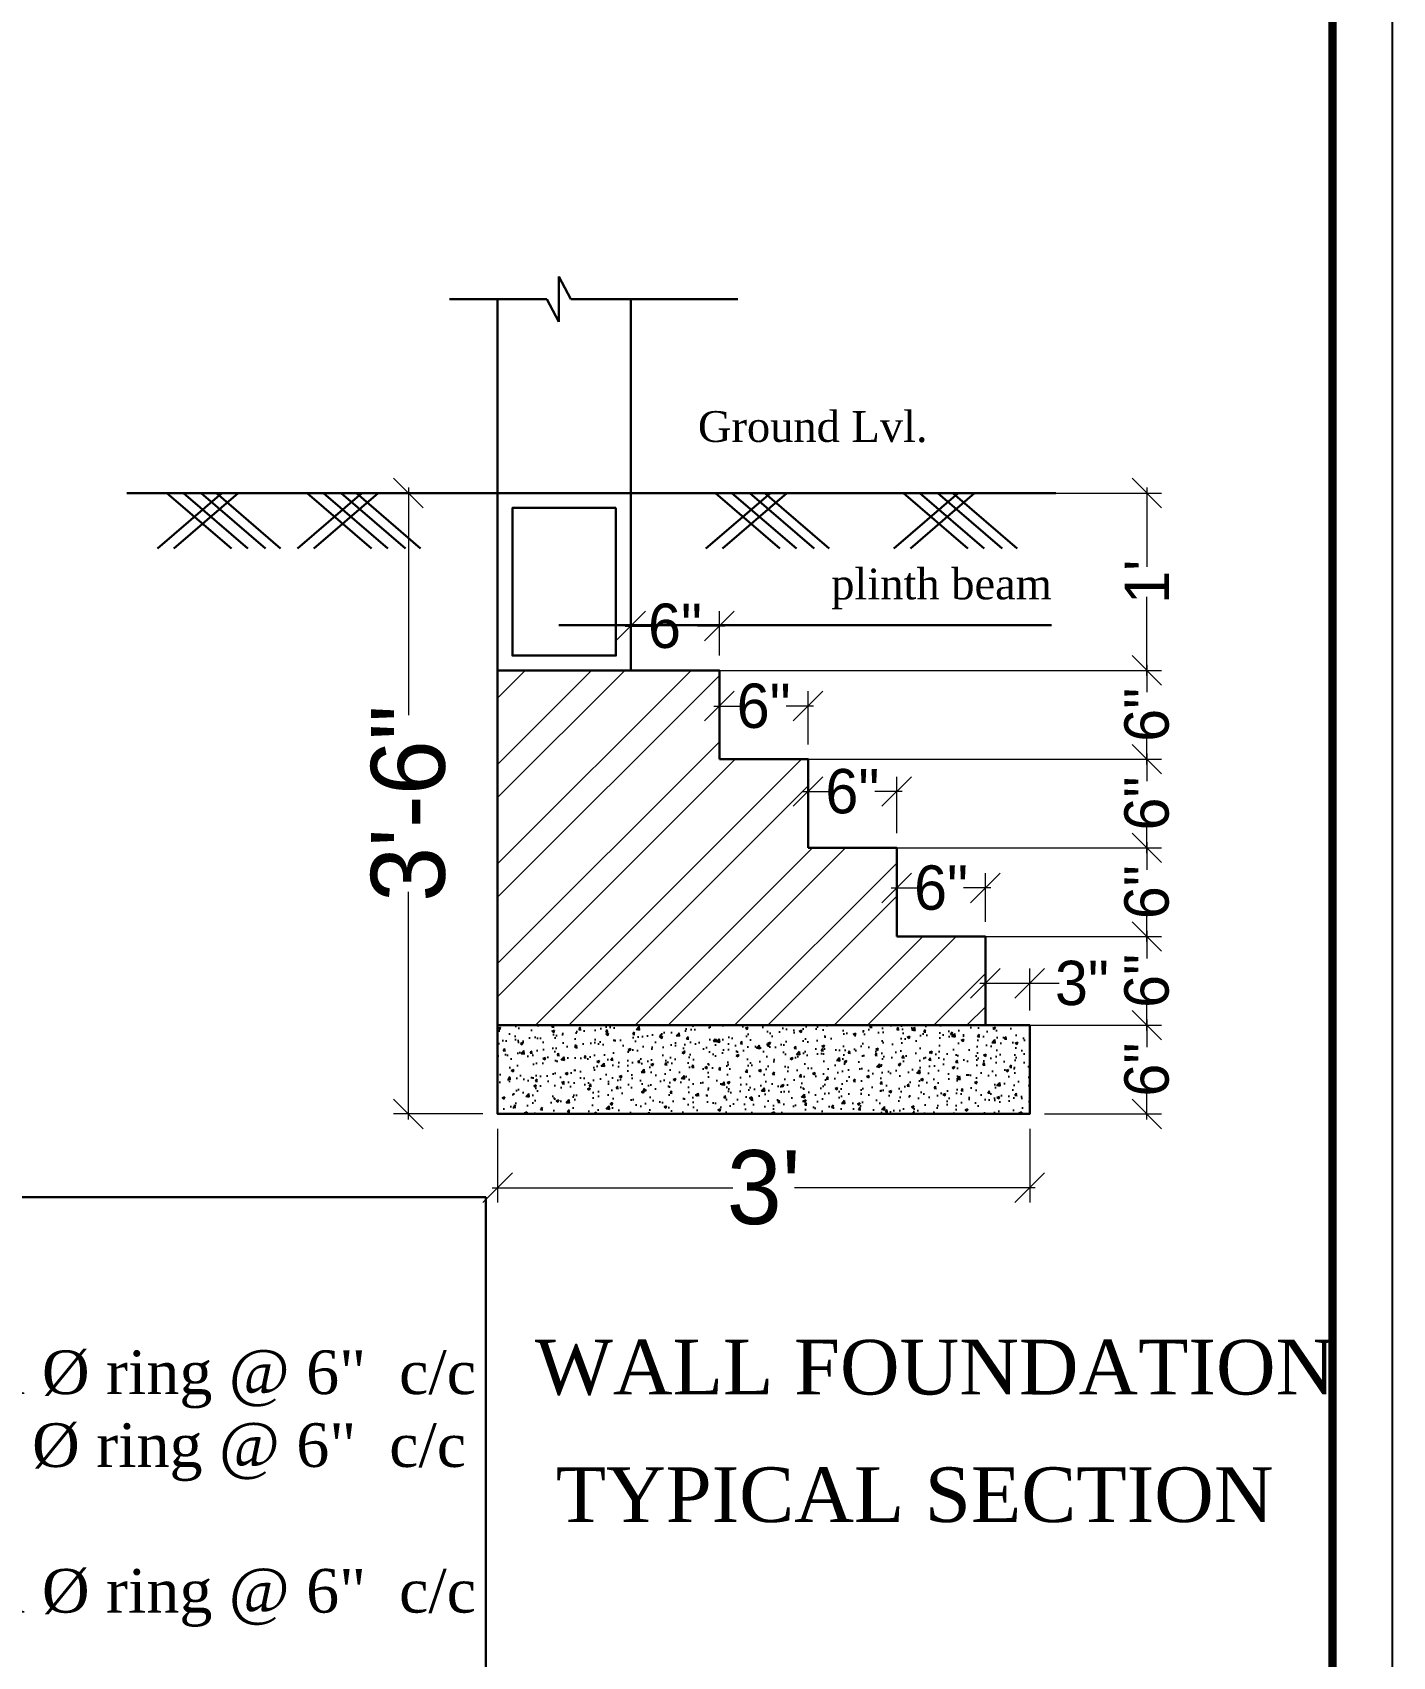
# Model space of a CAD drawing. Header units: millimetres. Extents: x -6808 to 215771, y -89660 to -16303.
# Drawn here: x 97409.9 to 97778, y -51903.6 to -51464.2 of the extents above; entities that cross this region are included whole.
import ezdxf

# ---------------------------------------------------------------- set-up
doc = ezdxf.new("R2010")
doc.units = ezdxf.units.MM
doc.header["$PDMODE"] = 35
doc.layers.get('0').update_dxf_attribs({"color": 8})
for name, color, linetype, lineweight in [('Beams', 6, 'Continuous', 30), ('COL. FOUN', 6, 'Continuous', 30), ('WALL FOOTING', 6, 'Continuous', 30)]:
    doc.layers.add(name, color=color, linetype=linetype, lineweight=lineweight)
doc.layers.add('FORMAT', color=7, linetype='Continuous')
doc.styles.add('SAJ', font='eurr____.ttf')
doc.styles.get("Standard").update_dxf_attribs({"font": 'times.ttf'})
doc.dimstyles.new('SAJ', dxfattribs={"dimtxt": 5, "dimasz": 2, "dimexe": 1, "dimexo": 1, "dimgap": 0.09375, "dimtad": 0, "dimdec": 1, "dimzin": 0, "dimdsep": 46, "dimlunit": 4, "dimtxsty": 'SAJ', "dimblk": 'OBLIQUE', "dimcen": 0.125, "dimdle": 0.375, "dimadec": 0, "dimazin": 0, "dimtfac": 1, "dimtdec": 1, "dimtofl": 0, "dimtmove": 0, "dimatfit": 3, "dimldrblk": 'OBLIQUE', "dimfxl": 1, "dimtolj": 1, "dimtzin": 0, "dimlwd": 5, "dimlwe": 5, "dimarcsym": 1})

# ---------------------------------------------------------------- blocks, each defined once
blk = doc.blocks.new('_Oblique')
at = {"color": 0, "linetype": 'ByBlock', "lineweight": -2}
blk.add_line((-0.5, -0.5), (0.5, 0.5), dxfattribs=at)
blk = doc.blocks.new('*D453')
at = {"layer": 'Defpoints', "color": 0, "transparency": 16777216}
for p in [(84694.51, -47846.71), (84694.51, -47852.71), (84702.43, -47852.71)]:
    blk.add_point(p, dxfattribs=at)
at = {"layer": 'WALL FOOTING', "color": 0, "lineweight": 5, "transparency": 16777216}
for p, q in [((84695.51, -47846.71), (84703.43, -47846.71)), ((84702.43, -47846.33), (84702.43, -47848.19)), ((84702.43, -47853.08), (84702.43, -47851.23)), ((84695.51, -47852.71), (84703.43, -47852.71))]:
    blk.add_line(p, q, dxfattribs=at)
at = {"layer": 'WALL FOOTING', "color": 0, "lineweight": 5, "transparency": 16777216, "xscale": 2, "yscale": 2, "zscale": 2}
for p, rotation in [((84702.43, -47846.71), 90), ((84702.43, -47852.71), 270)]:
    blk.add_blockref('_Oblique', p, dxfattribs=dict(at, rotation=rotation))
at = {"layer": 'WALL FOOTING', "color": 0, "lineweight": 18, "transparency": 16777216, "insert": (84702.43, -47849.71), "char_height": 5, "attachment_point": 5, "rotation": 90, "style": 'SAJ'}
blk.add_mtext('\\A1;{\\H0.6x;6"}', dxfattribs=at)
blk = doc.blocks.new('*D454')
at = {"layer": 'Defpoints', "color": 0, "transparency": 16777216}
for p in [(84691.51, -47840.71), (84691.51, -47846.71), (84702.43, -47846.71)]:
    blk.add_point(p, dxfattribs=at)
at = {"layer": 'WALL FOOTING', "color": 0, "lineweight": 5, "transparency": 16777216}
for p, q in [((84702.43, -47840.33), (84702.43, -47842.19)), ((84692.51, -47840.71), (84703.43, -47840.71)), ((84702.43, -47847.08), (84702.43, -47845.23)), ((84692.51, -47846.71), (84703.43, -47846.71))]:
    blk.add_line(p, q, dxfattribs=at)
at = {"layer": 'WALL FOOTING', "color": 0, "lineweight": 5, "transparency": 16777216, "xscale": 2, "yscale": 2, "zscale": 2}
for p, rotation in [((84702.43, -47840.71), 90), ((84702.43, -47846.71), 270)]:
    blk.add_blockref('_Oblique', p, dxfattribs=dict(at, rotation=rotation))
at = {"layer": 'WALL FOOTING', "color": 0, "lineweight": 18, "transparency": 16777216, "insert": (84702.43, -47843.71), "char_height": 5, "attachment_point": 5, "rotation": 90, "style": 'SAJ'}
blk.add_mtext('\\A1;{\\H0.6x;6"}', dxfattribs=at)
blk = doc.blocks.new('*D455')
at = {"layer": 'Defpoints', "color": 0, "transparency": 16777216}
for p in [(84685.51, -47834.71), (84685.51, -47840.71), (84702.43, -47840.71)]:
    blk.add_point(p, dxfattribs=at)
at = {"layer": 'WALL FOOTING', "color": 0, "lineweight": 5, "transparency": 16777216}
for p, q in [((84686.51, -47834.71), (84703.43, -47834.71)), ((84702.43, -47834.33), (84702.43, -47836.19)), ((84702.43, -47841.08), (84702.43, -47839.23)), ((84686.51, -47840.71), (84703.43, -47840.71))]:
    blk.add_line(p, q, dxfattribs=at)
at = {"layer": 'WALL FOOTING', "color": 0, "lineweight": 5, "transparency": 16777216, "xscale": 2, "yscale": 2, "zscale": 2}
for p, rotation in [((84702.43, -47834.71), 90), ((84702.43, -47840.71), 270)]:
    blk.add_blockref('_Oblique', p, dxfattribs=dict(at, rotation=rotation))
at = {"layer": 'WALL FOOTING', "color": 0, "lineweight": 18, "transparency": 16777216, "insert": (84702.43, -47837.71), "char_height": 5, "attachment_point": 5, "rotation": 90, "style": 'SAJ'}
blk.add_mtext('\\A1;{\\H0.6x;6"}', dxfattribs=at)
blk = doc.blocks.new('*D456')
at = {"layer": 'Defpoints', "color": 0, "transparency": 16777216}
for p in [(84679.51, -47828.71), (84679.51, -47834.71), (84702.43, -47834.71)]:
    blk.add_point(p, dxfattribs=at)
at = {"layer": 'WALL FOOTING', "color": 0, "lineweight": 5, "transparency": 16777216}
for p, q in [((84680.51, -47828.71), (84703.43, -47828.71)), ((84702.43, -47828.33), (84702.43, -47830.19)), ((84702.43, -47835.08), (84702.43, -47833.23)), ((84680.51, -47834.71), (84703.43, -47834.71))]:
    blk.add_line(p, q, dxfattribs=at)
at = {"layer": 'WALL FOOTING', "color": 0, "lineweight": 5, "transparency": 16777216, "xscale": 2, "yscale": 2, "zscale": 2}
for p, rotation in [((84702.43, -47828.71), 90), ((84702.43, -47834.71), 270)]:
    blk.add_blockref('_Oblique', p, dxfattribs=dict(at, rotation=rotation))
at = {"layer": 'WALL FOOTING', "color": 0, "lineweight": 18, "transparency": 16777216, "insert": (84702.43, -47831.71), "char_height": 5, "attachment_point": 5, "rotation": 90, "style": 'SAJ'}
blk.add_mtext('\\A1;{\\H0.6x;6"}', dxfattribs=at)
blk = doc.blocks.new('*D457')
at = {"layer": 'Defpoints', "color": 0, "transparency": 16777216}
for p in [(84673.51, -47822.71), (84673.51, -47828.71), (84702.43, -47828.71)]:
    blk.add_point(p, dxfattribs=at)
at = {"layer": 'WALL FOOTING', "color": 0, "lineweight": 5, "transparency": 16777216}
for p, q in [((84674.51, -47822.71), (84703.43, -47822.71)), ((84702.43, -47822.33), (84702.43, -47824.19)), ((84702.43, -47829.08), (84702.43, -47827.23)), ((84674.51, -47828.71), (84703.43, -47828.71))]:
    blk.add_line(p, q, dxfattribs=at)
at = {"layer": 'WALL FOOTING', "color": 0, "lineweight": 5, "transparency": 16777216, "xscale": 2, "yscale": 2, "zscale": 2}
for p, rotation in [((84702.43, -47822.71), 90), ((84702.43, -47828.71), 270)]:
    blk.add_blockref('_Oblique', p, dxfattribs=dict(at, rotation=rotation))
at = {"layer": 'WALL FOOTING', "color": 0, "lineweight": 18, "transparency": 16777216, "insert": (84702.43, -47825.71), "char_height": 5, "attachment_point": 5, "rotation": 90, "style": 'SAJ'}
blk.add_mtext('\\A1;{\\H0.6x;6"}', dxfattribs=at)
blk = doc.blocks.new('*D458')
at = {"layer": 'Defpoints', "color": 0, "transparency": 16777216}
for p in [(84652.47, -47810.71), (84658.51, -47810.71), (84658.51, -47852.71)]:
    blk.add_point(p, dxfattribs=at)
at = {"layer": 'WALL FOOTING', "color": 0, "lineweight": 5, "transparency": 16777216}
for p, q in [((84657.51, -47810.71), (84651.47, -47810.71)), ((84652.47, -47810.33), (84652.47, -47825.73)), ((84652.47, -47853.08), (84652.47, -47837.69)), ((84657.51, -47852.71), (84651.47, -47852.71))]:
    blk.add_line(p, q, dxfattribs=at)
at = {"layer": 'WALL FOOTING', "color": 0, "lineweight": 5, "transparency": 16777216, "xscale": 2, "yscale": 2, "zscale": 2}
for p, rotation in [((84652.47, -47810.71), 90), ((84652.47, -47852.71), 270)]:
    blk.add_blockref('_Oblique', p, dxfattribs=dict(at, rotation=rotation))
at = {"layer": 'WALL FOOTING', "color": 0, "lineweight": 18, "transparency": 16777216, "insert": (84652.47, -47831.71), "char_height": 5, "attachment_point": 5, "rotation": 90, "style": 'SAJ'}
blk.add_mtext('\\A1;3\'-6"', dxfattribs=at)
blk = doc.blocks.new('*D459')
at = {"layer": 'Defpoints', "color": 0, "transparency": 16777216}
for p in [(84667.51, -47810.71), (84667.51, -47822.71), (84702.43, -47822.71)]:
    blk.add_point(p, dxfattribs=at)
at = {"layer": 'WALL FOOTING', "color": 0, "lineweight": 5, "transparency": 16777216}
for p, q in [((84668.51, -47810.71), (84703.43, -47810.71)), ((84702.43, -47810.33), (84702.43, -47815.7)), ((84702.43, -47823.08), (84702.43, -47817.72)), ((84668.51, -47822.71), (84703.43, -47822.71))]:
    blk.add_line(p, q, dxfattribs=at)
at = {"layer": 'WALL FOOTING', "color": 0, "lineweight": 5, "transparency": 16777216, "xscale": 2, "yscale": 2, "zscale": 2}
for p, rotation in [((84702.43, -47810.71), 90), ((84702.43, -47822.71), 270)]:
    blk.add_blockref('_Oblique', p, dxfattribs=dict(at, rotation=rotation))
at = {"layer": 'WALL FOOTING', "color": 0, "lineweight": 18, "transparency": 16777216, "insert": (84702.43, -47816.71), "char_height": 5, "attachment_point": 5, "rotation": 90, "style": 'SAJ'}
blk.add_mtext("\\A1;{\\H0.6x;1'}", dxfattribs=at)
blk = doc.blocks.new('*D448')
at = {"layer": 'Defpoints', "color": 0, "transparency": 16777216}
for p in [(84694.51, -47843.87), (84691.51, -47846.71), (84694.51, -47846.71)]:
    blk.add_point(p, dxfattribs=at)
at = {"layer": 'WALL FOOTING', "color": 0, "lineweight": 5, "transparency": 16777216}
for p, q in [((84691.51, -47845.71), (84691.51, -47842.87)), ((84694.51, -47845.71), (84694.51, -47842.87)), ((84691.13, -47843.87), (84694.51, -47843.87)), ((84694.51, -47843.87), (84696.51, -47843.87))]:
    blk.add_line(p, q, dxfattribs=at)
at = {"layer": 'WALL FOOTING', "color": 0, "lineweight": 5, "transparency": 16777216, "xscale": 2, "yscale": 2, "zscale": 2, "rotation": 180}
blk.add_blockref('_Oblique', (84691.51, -47843.87), dxfattribs=at)
at = {"layer": 'WALL FOOTING', "color": 0, "lineweight": 5, "transparency": 16777216, "xscale": 2, "yscale": 2, "zscale": 2}
blk.add_blockref('_Oblique', (84694.51, -47843.87), dxfattribs=at)
at = {"layer": 'WALL FOOTING', "color": 0, "lineweight": 18, "transparency": 16777216, "insert": (84698.04, -47843.87), "char_height": 5, "attachment_point": 5, "style": 'SAJ'}
blk.add_mtext('\\A1;{\\H0.6x;3"}', dxfattribs=at)
blk = doc.blocks.new('*D449')
at = {"layer": 'Defpoints', "color": 0, "transparency": 16777216}
for p in [(84691.51, -47837.42), (84685.51, -47840.71), (84691.51, -47840.71)]:
    blk.add_point(p, dxfattribs=at)
at = {"layer": 'WALL FOOTING', "color": 0, "lineweight": 5, "transparency": 16777216}
for p, q in [((84685.51, -47839.71), (84685.51, -47836.42)), ((84691.51, -47839.71), (84691.51, -47836.42)), ((84685.13, -47837.42), (84686.99, -47837.42)), ((84691.88, -47837.42), (84690.03, -47837.42))]:
    blk.add_line(p, q, dxfattribs=at)
at = {"layer": 'WALL FOOTING', "color": 0, "lineweight": 5, "transparency": 16777216, "xscale": 2, "yscale": 2, "zscale": 2, "rotation": 180}
blk.add_blockref('_Oblique', (84685.51, -47837.42), dxfattribs=at)
at = {"layer": 'WALL FOOTING', "color": 0, "lineweight": 5, "transparency": 16777216, "xscale": 2, "yscale": 2, "zscale": 2}
blk.add_blockref('_Oblique', (84691.51, -47837.42), dxfattribs=at)
at = {"layer": 'WALL FOOTING', "color": 0, "lineweight": 18, "transparency": 16777216, "insert": (84688.51, -47837.42), "char_height": 5, "attachment_point": 5, "style": 'SAJ'}
blk.add_mtext('\\A1;{\\H0.6x;6"}', dxfattribs=at)
blk = doc.blocks.new('*D450')
at = {"layer": 'Defpoints', "color": 0, "transparency": 16777216}
for p in [(84685.51, -47830.9), (84679.51, -47834.71), (84685.51, -47834.71)]:
    blk.add_point(p, dxfattribs=at)
at = {"layer": 'WALL FOOTING', "color": 0, "lineweight": 5, "transparency": 16777216}
for p, q in [((84679.51, -47833.71), (84679.51, -47829.9)), ((84685.51, -47833.71), (84685.51, -47829.9)), ((84679.13, -47830.9), (84680.99, -47830.9)), ((84685.88, -47830.9), (84684.03, -47830.9))]:
    blk.add_line(p, q, dxfattribs=at)
at = {"layer": 'WALL FOOTING', "color": 0, "lineweight": 5, "transparency": 16777216, "xscale": 2, "yscale": 2, "zscale": 2, "rotation": 180}
blk.add_blockref('_Oblique', (84679.51, -47830.9), dxfattribs=at)
at = {"layer": 'WALL FOOTING', "color": 0, "lineweight": 5, "transparency": 16777216, "xscale": 2, "yscale": 2, "zscale": 2}
blk.add_blockref('_Oblique', (84685.51, -47830.9), dxfattribs=at)
at = {"layer": 'WALL FOOTING', "color": 0, "lineweight": 18, "transparency": 16777216, "insert": (84682.51, -47830.9), "char_height": 5, "attachment_point": 5, "style": 'SAJ'}
blk.add_mtext('\\A1;{\\H0.6x;6"}', dxfattribs=at)
blk = doc.blocks.new('*D451')
at = {"layer": 'Defpoints', "color": 0, "transparency": 16777216}
for p in [(84679.51, -47825.12), (84673.51, -47828.71), (84679.51, -47828.71)]:
    blk.add_point(p, dxfattribs=at)
at = {"layer": 'WALL FOOTING', "color": 0, "lineweight": 5, "transparency": 16777216}
for p, q in [((84673.51, -47827.71), (84673.51, -47824.12)), ((84679.51, -47827.71), (84679.51, -47824.12)), ((84673.13, -47825.12), (84674.99, -47825.12)), ((84679.88, -47825.12), (84678.03, -47825.12))]:
    blk.add_line(p, q, dxfattribs=at)
at = {"layer": 'WALL FOOTING', "color": 0, "lineweight": 5, "transparency": 16777216, "xscale": 2, "yscale": 2, "zscale": 2, "rotation": 180}
blk.add_blockref('_Oblique', (84673.51, -47825.12), dxfattribs=at)
at = {"layer": 'WALL FOOTING', "color": 0, "lineweight": 5, "transparency": 16777216, "xscale": 2, "yscale": 2, "zscale": 2}
blk.add_blockref('_Oblique', (84679.51, -47825.12), dxfattribs=at)
at = {"layer": 'WALL FOOTING', "color": 0, "lineweight": 18, "transparency": 16777216, "insert": (84676.51, -47825.12), "char_height": 5, "attachment_point": 5, "style": 'SAJ'}
blk.add_mtext('\\A1;{\\H0.6x;6"}', dxfattribs=at)
blk = doc.blocks.new('*D452')
at = {"layer": 'Defpoints', "color": 0, "transparency": 16777216}
for p in [(84673.51, -47819.71), (84667.51, -47822.71), (84673.51, -47822.71)]:
    blk.add_point(p, dxfattribs=at)
at = {"layer": 'WALL FOOTING', "color": 0, "lineweight": 5, "transparency": 16777216}
for p, q in [((84667.51, -47821.71), (84667.51, -47818.71)), ((84673.51, -47821.71), (84673.51, -47818.71)), ((84667.13, -47819.71), (84668.99, -47819.71)), ((84673.88, -47819.71), (84672.03, -47819.71))]:
    blk.add_line(p, q, dxfattribs=at)
at = {"layer": 'WALL FOOTING', "color": 0, "lineweight": 5, "transparency": 16777216, "xscale": 2, "yscale": 2, "zscale": 2, "rotation": 180}
blk.add_blockref('_Oblique', (84667.51, -47819.71), dxfattribs=at)
at = {"layer": 'WALL FOOTING', "color": 0, "lineweight": 5, "transparency": 16777216, "xscale": 2, "yscale": 2, "zscale": 2}
blk.add_blockref('_Oblique', (84673.51, -47819.71), dxfattribs=at)
at = {"layer": 'WALL FOOTING', "color": 0, "lineweight": 18, "transparency": 16777216, "insert": (84670.51, -47819.71), "char_height": 5, "attachment_point": 5, "style": 'SAJ'}
blk.add_mtext('\\A1;{\\H0.6x;6"}', dxfattribs=at)
blk = doc.blocks.new('*D447')
at = {"layer": 'Defpoints', "color": 0, "transparency": 16777216}
for p in [(84658.51, -47852.71), (84694.51, -47852.71), (84694.51, -47857.7)]:
    blk.add_point(p, dxfattribs=at)
at = {"layer": 'WALL FOOTING', "color": 0, "lineweight": 5, "transparency": 16777216}
for p, q in [((84658.51, -47853.71), (84658.51, -47858.7)), ((84694.51, -47853.71), (84694.51, -47858.7)), ((84658.13, -47857.7), (84674.42, -47857.7)), ((84694.88, -47857.7), (84678.59, -47857.7))]:
    blk.add_line(p, q, dxfattribs=at)
at = {"layer": 'WALL FOOTING', "color": 0, "lineweight": 5, "transparency": 16777216, "xscale": 2, "yscale": 2, "zscale": 2, "rotation": 180}
blk.add_blockref('_Oblique', (84658.51, -47857.7), dxfattribs=at)
at = {"layer": 'WALL FOOTING', "color": 0, "lineweight": 5, "transparency": 16777216, "xscale": 2, "yscale": 2, "zscale": 2}
blk.add_blockref('_Oblique', (84694.51, -47857.7), dxfattribs=at)
at = {"layer": 'WALL FOOTING', "color": 0, "lineweight": 18, "transparency": 16777216, "insert": (84676.51, -47857.7), "char_height": 5, "attachment_point": 5, "style": 'SAJ'}
blk.add_mtext("\\A1;3'", dxfattribs=at)
blk = doc.blocks.new('w f')
at = {"layer": 'WALL FOOTING', "lineweight": 0, "ltscale": 5}
h = blk.add_hatch(dxfattribs=at)
h.set_pattern_fill('ANSI32', color=253, scale=0.5)
h.set_pattern_definition([(45, (13436.83, -5495.811), (-3.36759605, 3.36759605), []), (45, (13439.075, -5495.811), (-3.36759605, 3.36759605), [])])
h.paths.add_polyline_path([(84685.51, -47834.71), (84679.51, -47834.71), (84679.51, -47828.71), (84673.51, -47828.71), (84673.51, -47822.71), (84667.51, -47822.71), (84658.51, -47822.71), (84658.51, -47828.71), (84658.51, -47834.71), (84658.51, -47840.71), (84658.51, -47846.71), (84691.51, -47846.71), (84691.51, -47840.71), (84685.51, -47840.71)])
at = {"layer": 'WALL FOOTING', "lineweight": -3, "ltscale": 5}
h = blk.add_hatch(dxfattribs=at)
h.set_pattern_fill('AR-CONC', color=253, scale=0.01)
h.set_pattern_definition([(50, (13436.8298, -5495.8111), (1.82184669, -0.159390855), [0.1905, -2.0955]), (355, (13436.8298, -5495.811), (-0.352434214, 1.910568452), [0.1524, -1.67640584]), (100.4514447, (13436.9816, -5495.8244), (1.46941247, 1.75117752), [0.16190009, -1.780902446]), (46.1842, (13436.8298, -5495.303), (2.71079041, -0.42042328), [0.28575, -3.14325]), (96.6355576, (13437.0557, -5495.338), (2.37404134, 2.47426125), [0.24285023, -2.67135608]), (351.184151, (13436.8298, -5495.303), (2.37404134, 2.47426125), [0.22859967, -2.51459732]), (21, (13437.0838, -5495.4301), (1.516143913, -1.022651982), [0.1905, -2.0955]), (326, (13437.0838, -5495.43), (0.618020283, 1.84187966), [0.1524, -1.6764]), (71.451445, (13437.2101, -5495.5153), (2.134164193, 0.81922769), [0.16190009, -1.780899376]), (37.5, (13436.8298, -5495.8111), (0.0308860325, 0.8455503887), [0, -1.65608, 0, -1.7018, 0, -1.68275]), (7.5, (13436.8298, -5495.8111), (0.668196625, 1.001805748), [0, -0.97028, 0, -1.61798, 0, -0.64135]), (327.5, (13436.2634, -5495.8111), (1.3559059517, -0.05728744), [0, -0.635, 0, -1.9812, 0, -2.6289]), (317.5, (13436.0094, -5495.8111), (1.481291814, 0.25426491), [0, -0.8255, 0, -1.31572, 0, -1.8669])])
h.paths.add_polyline_path([(84658.51, -47846.71), (84658.51, -47852.71), (84694.51, -47852.71), (84694.51, -47846.71)])
at = {"layer": 'WALL FOOTING'}
for p, q in [((84662.64, -47797.6), (84662.64, -47796.06)), ((84662.64, -47796.06), (84663.45, -47797.6)), ((84655.26, -47797.6), (84661.84, -47797.6)), ((84658.51, -47810.71), (84658.51, -47797.6)), ((84662.64, -47799.13), (84661.84, -47797.6)), ((84662.64, -47797.6), (84662.64, -47799.13)), ((84662.64, -47797.6), (84662.64, -47799.13)), ((84663.45, -47797.6), (84674.76, -47797.6)), ((84667.51, -47810.71), (84667.51, -47797.6)), ((84662.65, -47819.64), (84695.99, -47819.64))]:
    blk.add_line(p, q, dxfattribs=at)
at = {"layer": 'WALL FOOTING', "ltscale": 5}
for p, q in [((84633.42, -47810.71), (84696.27, -47810.71)), ((84639.85, -47810.71), (84635.5, -47814.45)), ((84636.14, -47810.71), (84640.5, -47814.45)), ((84640.96, -47810.71), (84636.61, -47814.45)), ((84637.25, -47810.71), (84641.61, -47814.45)), ((84638.46, -47810.71), (84642.81, -47814.45)), ((84639.48, -47810.71), (84643.83, -47814.45)), ((84649.32, -47810.71), (84644.97, -47814.45)), ((84645.62, -47810.71), (84649.97, -47814.45)), ((84650.43, -47810.71), (84646.08, -47814.45)), ((84646.73, -47810.71), (84651.08, -47814.45)), ((84647.93, -47810.71), (84652.28, -47814.45)), ((84648.95, -47810.71), (84653.3, -47814.45)), ((84676.96, -47810.71), (84672.6, -47814.45)), ((84673.25, -47810.71), (84677.6, -47814.45)), ((84678.07, -47810.71), (84673.72, -47814.45)), ((84674.36, -47810.71), (84678.72, -47814.45)), ((84675.57, -47810.71), (84679.92, -47814.45)), ((84676.59, -47810.71), (84680.94, -47814.45)), ((84689.67, -47810.71), (84685.32, -47814.45)), ((84685.97, -47810.71), (84690.32, -47814.45)), ((84690.78, -47810.71), (84686.43, -47814.45)), ((84687.08, -47810.71), (84691.43, -47814.45)), ((84688.28, -47810.71), (84692.64, -47814.45)), ((84689.3, -47810.71), (84693.66, -47814.45))]:
    blk.add_line(p, q, dxfattribs=at)
for points in [[(84667.51, -47810.71), (84658.51, -47810.71), (84658.51, -47822.71), (84667.51, -47822.71)], [(84666.51, -47811.71), (84659.51, -47811.71), (84659.51, -47821.71), (84666.51, -47821.71)], [(84658.51, -47846.71), (84694.51, -47846.71), (84694.51, -47852.71), (84658.51, -47852.71)]]:
    blk.add_lwpolyline(points, close=True, dxfattribs=at)
for points in [[(84658.51, -47828.71), (84658.51, -47822.71)], [(84667.51, -47822.71), (84673.51, -47822.71), (84673.51, -47828.71)], [(84658.51, -47834.71), (84658.51, -47828.71)], [(84673.51, -47828.71), (84679.51, -47828.71), (84679.51, -47834.71)], [(84658.51, -47840.71), (84658.51, -47834.71)], [(84679.51, -47834.71), (84685.51, -47834.71), (84685.51, -47840.71)], [(84685.51, -47840.71), (84691.51, -47840.71), (84691.51, -47846.71), (84658.51, -47846.71), (84658.51, -47840.71)]]:
    blk.add_lwpolyline(points, dxfattribs=at)
at = {"layer": 'WALL FOOTING'}
for s, p in [('Ground Lvl.', (84672.06, -47807.25)), ('plinth beam', (84681.08, -47817.9))]:
    blk.add_text(s, height=2.0809, dxfattribs=at).set_placement(p)
at = {"layer": 'WALL FOOTING', "lineweight": 18}
for p2, distance, picture, middle in [((84658.51, -47810.71), 6.04, '*D458', (84652.47, -47831.71)), ((84694.51, -47852.71), -4.99, '*D447', (84676.51, -47857.7))]:
    dim = blk.add_aligned_dim(p1=(84658.51, -47852.71), p2=p2, distance=distance, dimstyle='SAJ', override={"dimfxl": 75}, dxfattribs=at)
    dim.commit()
    dim.dimension.update_dxf_attribs({"geometry": picture, "text_midpoint": middle})
for p1, p2, distance, picture, middle in [((84667.51, -47810.71), (84667.51, -47822.71), 34.93, '*D459', (84702.43, -47816.71)), ((84667.51, -47822.71), (84673.51, -47822.71), 3, '*D452', (84670.51, -47819.71)), ((84673.51, -47828.71), (84679.51, -47828.71), 3.59, '*D451', (84676.51, -47825.12)), ((84673.51, -47822.71), (84673.51, -47828.71), 28.93, '*D457', (84702.43, -47825.71)), ((84679.51, -47834.71), (84685.51, -47834.71), 3.81, '*D450', (84682.51, -47830.9)), ((84679.51, -47828.71), (84679.51, -47834.71), 22.93, '*D456', (84702.43, -47831.71)), ((84685.51, -47834.71), (84685.51, -47840.71), 16.93, '*D455', (84702.43, -47837.71)), ((84685.51, -47840.71), (84691.51, -47840.71), 3.29, '*D449', (84688.51, -47837.42)), ((84691.51, -47840.71), (84691.51, -47846.71), 10.93, '*D454', (84702.43, -47843.71)), ((84691.51, -47846.71), (84694.51, -47846.71), 2.84, '*D448', (84698.04, -47843.87)), ((84694.51, -47846.71), (84694.51, -47852.71), 7.93, '*D453', (84702.43, -47849.71))]:
    dim = blk.add_aligned_dim(p1=p1, p2=p2, distance=distance, text='{\\H0.6x;<>}', dimstyle='SAJ', override={"dimfxl": 75}, dxfattribs=at)
    dim.commit()
    dim.dimension.update_dxf_attribs({"geometry": picture, "text_midpoint": middle})

msp = doc.modelspace()

# ---------------------------------------------------------------- linework, layer by layer
at = {"layer": 'COL. FOUN'}
msp.add_lwpolyline([(97532.558, -51953.036), (97022.243, -51953.036), (97022.243, -51779.358), (97532.558, -51779.358)], close=True, dxfattribs=at)
at = {"layer": 'FORMAT', "color": 0}
msp.add_lwpolyline([(97004.725, -50995.634), (97004.725, -52093.633), (97777.963, -52093.633), (97777.963, -50995.634)], close=True, dxfattribs=at)
msp.add_lwpolyline([(97004.725, -50995.634), (97004.725, -52093.633), (97777.963, -52093.633), (97777.963, -50995.634)], close=True, dxfattribs=at)
at = {"layer": 'FORMAT', "color": 0, "const_width": 2.267}
msp.add_lwpolyline([(97020.999, -51011.908), (97020.999, -52077.358), (97761.689, -52077.358), (97761.689, -51011.908)], close=True, dxfattribs=at)
msp.add_lwpolyline([(97020.999, -51011.908), (97020.999, -52077.358), (97761.689, -52077.358), (97761.689, -51011.908)], close=True, dxfattribs=at)

# ---------------------------------------------------------------- block references
at = {"layer": 'WALL FOOTING', "xscale": 4, "yscale": 4, "zscale": 4}
msp.add_blockref('w f', (-241098.243, 139654.023), dxfattribs=at)

# ---------------------------------------------------------------- texts
at = {"layer": 'Beams', "color": 0, "insert": (97036.3, -51820.806), "char_height": 11.82316, "width": 533.02603, "attachment_point": 1}
msp.add_mtext('\\A1;C1   -   9"x12"    -   4nos.   -   16mm %%C bar   -   8mm %%C ring @ 6"  c/c\\P                               2nos.   -   12mm %%C bar   -   8mm %%C ring @ 6"  c/c\\P\\PC2    -   9"x9"     -   4nos.   -   16mm %%C bar   -   8mm %%C ring @ 6"  c/c', dxfattribs=at)
at = {"layer": 'WALL FOOTING', "color": 1}
for s, p in [('WALL FOUNDATION', (97545.921, -51832.734)), (' TYPICAL SECTION ', (97545.921, -51867.241))]:
    msp.add_text(s, height=14.79051, dxfattribs=at).set_placement(p)

doc.saveas('drawing.dxf')
